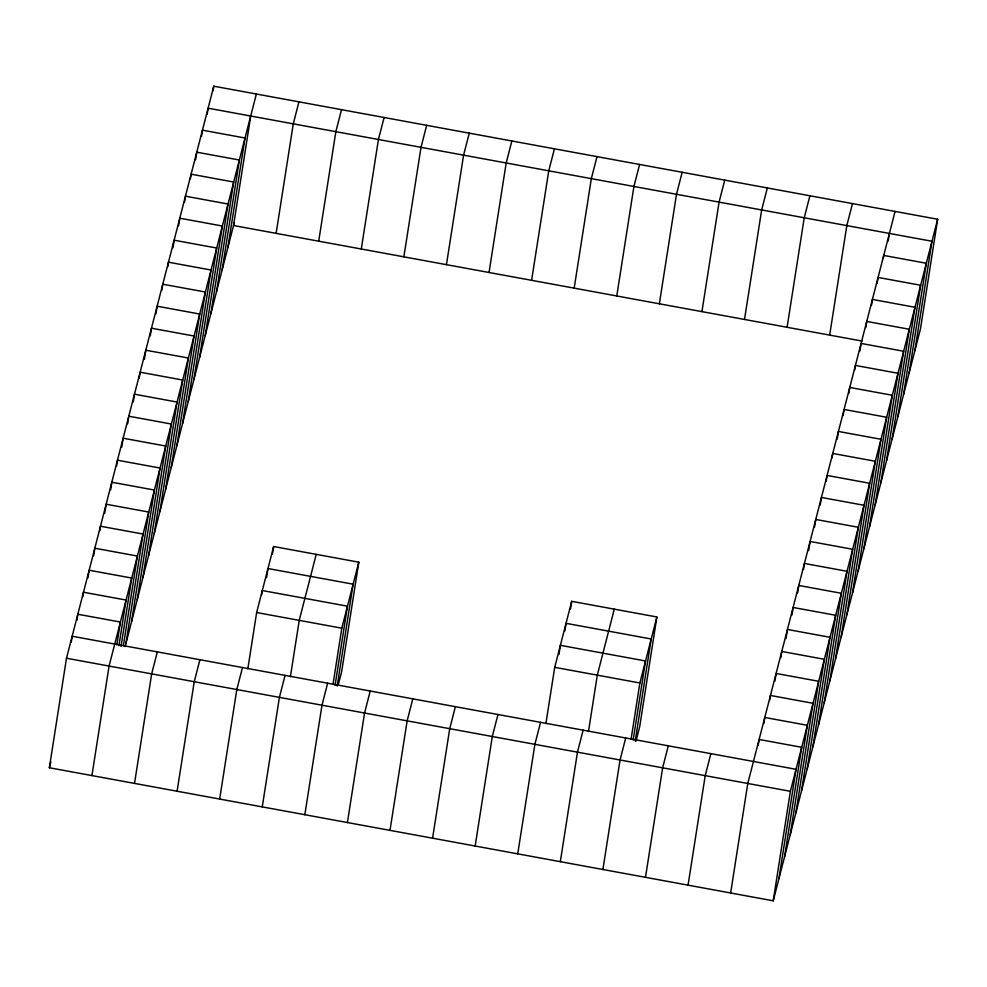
<?xml version="1.0" encoding="UTF-8"?>
<svg xmlns="http://www.w3.org/2000/svg" width="987" height="987" viewBox="0 0 987 987"><rect width="100%" height="100%" fill="white"/><g stroke="black" fill="none" stroke-linecap="round" stroke-linejoin="round"><path stroke-width="1.48" d="M49.35 767.75L66.499 658.23L213.772 86.19L937.65 219.25L920.501 328.77L773.228 900.81L49.35 767.75L50.855 761.878M71.212 642.315L72.162 636.233L796.04 769.305L778.891 878.812M76.875 620.317L77.825 614.235L120.414 622.057L116.836 644.869M82.772 596.79L83.488 592.225L126.077 600.059L118.933 645.683M87.966 577.827L89.163 570.227L131.74 578.049L121.019 646.497M93.629 555.829L94.826 548.229L137.403 556.051L123.35 645.794M99.773 530.784L100.489 526.219L143.066 534.053L125.917 643.561M104.721 513.351L106.152 504.221L148.729 512.043L131.579 621.563M110.63 489.823L111.815 482.224L154.391 490.045L137.242 599.553M116.528 466.296L117.478 460.213L160.067 468.048L142.918 577.555M121.709 447.345L123.141 438.216L165.73 446.038L148.581 555.558M127.619 423.818L128.803 416.218L171.393 424.04L154.243 533.548M133.282 401.82L134.479 394.208L177.055 402.042L159.906 511.55M139.179 378.292L140.142 372.21L182.718 380.032L165.569 489.552M144.373 359.33L145.805 350.212L188.381 358.034L171.232 467.554M150.271 335.814L151.467 328.202L194.044 336.036L176.895 445.544M155.946 313.804L157.13 306.204L199.707 314.039L182.558 423.546M161.843 290.289L162.793 284.207L205.382 292.029L188.233 401.549M167.741 266.761L168.456 262.197L211.045 270.031L193.896 379.539M172.935 247.799L174.119 240.199L216.708 248.033L199.559 357.541M91.927 775.572L109.076 666.065L256.361 94.012M178.598 225.801L179.794 218.201L222.371 226.023L205.222 335.543M184.507 202.286L185.457 196.191L228.034 204.025L210.885 313.533M190.405 178.758L191.12 174.193L233.697 182.027L216.548 291.535M195.586 159.795L196.783 152.195L239.36 160.017L222.211 269.537M201.496 136.28L202.446 130.185L245.023 138.02L227.874 247.527M207.159 114.27L208.109 108.188L931.987 241.26L914.838 350.767M213.056 90.755L213.772 86.19M134.516 783.407L151.665 673.887L157.328 651.889M250.698 116.022L233.549 225.529L861.972 341.046M177.092 791.229L194.242 681.721L199.905 659.711M276.126 233.351L293.275 123.844L298.938 101.846M219.669 799.051L236.818 689.543L242.481 667.545M247.836 668.816L256.645 612.532L273.646 546.527L358.799 562.183L341.65 671.703L338.257 684.904M261.592 595.099L262.308 590.534L347.473 606.191L335.087 685.286M318.702 241.186L335.851 131.666L341.514 109.668M266.552 577.654L267.983 568.537L353.136 584.193L337.184 686.101M272.449 554.139L273.646 546.527M262.258 806.885L279.407 697.377L285.07 675.367M290.412 676.638L299.234 620.367L316.222 554.361M361.291 249.008L378.44 139.5L384.103 117.502M304.835 814.707L321.984 705.199L327.647 683.201M333.001 684.472L341.81 628.188L358.799 562.183M403.868 256.842L421.017 147.322L426.68 125.324M347.412 822.541L364.561 713.021L370.224 691.023M446.445 264.664L463.594 155.156L469.257 133.146M390.001 830.363L407.15 720.855L412.813 698.858M489.034 272.498L506.183 162.978L511.846 140.981M432.577 838.197L449.727 728.677L455.389 706.68M531.611 280.32L548.76 170.813L554.423 148.803M475.154 846.019L492.303 736.512L497.966 714.502M574.187 288.142L591.336 178.635L596.999 156.637M517.743 853.854L534.892 744.334L540.555 722.336M545.897 723.607L554.719 667.335L571.707 601.33L656.873 616.974L639.724 726.494L635.949 741.163M558.95 654.455L560.382 645.325L645.535 660.982L633.148 740.077M616.776 295.977L633.925 186.469L639.588 164.459M564.848 630.927L566.044 623.328L651.198 638.984L635.246 740.892M570.511 608.93L571.707 601.33M560.32 861.676L577.469 752.168L583.132 730.158M588.486 731.429L597.295 675.157L614.284 609.152M659.353 303.799L676.502 194.291L682.165 172.293M602.897 869.498L620.046 759.99L625.709 737.992M631.063 739.263L639.872 682.979L656.873 616.974M701.93 311.633L719.079 202.113L724.742 180.115M645.486 877.332L662.635 767.824L668.298 745.814M744.519 319.455L761.668 209.947L767.331 187.949M688.062 885.154L705.212 775.646L710.874 753.649M787.095 327.289L804.245 217.769L809.908 195.771M730.639 892.988L747.788 783.468L895.073 211.428M758.164 745.555L759.126 739.473L801.703 747.295L784.554 856.815M763.827 723.557L764.789 717.463L807.366 725.297L790.217 834.805M769.737 700.03L770.452 695.465L813.029 703.299L795.88 812.807M774.918 681.067L776.115 673.467L818.692 681.289L801.543 790.809M829.672 335.111L846.821 225.604L852.484 203.593M780.828 657.552L781.778 651.457L824.355 659.291L807.206 768.799M786.01 638.589L787.441 629.459L830.03 637.294L812.881 746.801M791.919 615.061L793.104 607.461L835.693 615.283L818.544 724.803M797.582 593.064L798.767 585.451L841.356 593.286L824.207 702.793M803.48 569.536L804.442 563.454L847.019 571.288L829.87 680.796M808.674 550.586L810.105 541.456L852.682 549.278L835.533 658.798M814.571 527.058L815.768 519.446L858.345 527.28L841.195 636.788M820.234 505.06L821.431 497.448L864.007 505.282L846.858 614.79M826.144 481.533L827.094 475.45L869.67 483.272L852.521 592.792M832.041 458.005L832.757 453.452L875.346 461.274L858.197 570.782M837.235 439.055L838.419 431.442L881.009 439.277L863.859 548.784M843.132 415.527L844.082 409.445L886.671 417.267L869.522 526.787M848.795 393.529L849.758 387.447L892.334 395.269L875.185 504.776M854.705 370.002L855.421 365.437L897.997 373.271L880.848 482.779M773.228 900.81L790.377 791.303L937.65 219.25M859.887 351.039L861.083 343.439L903.66 351.261L886.511 460.781M865.796 327.524L866.746 321.441L909.323 329.263L892.174 438.771M871.459 305.514L872.409 299.431L914.986 307.265L897.837 416.773M877.122 283.516L878.072 277.433L920.661 285.255L903.512 394.775M883.266 258.471L883.735 255.436L926.324 263.258L909.175 372.765M888.214 241.038L889.41 233.425M125.164 646.497L234.301 222.593M256.645 612.532L341.81 628.188M554.719 667.335L639.872 682.979M66.499 658.23L790.377 791.303"/></g></svg>
